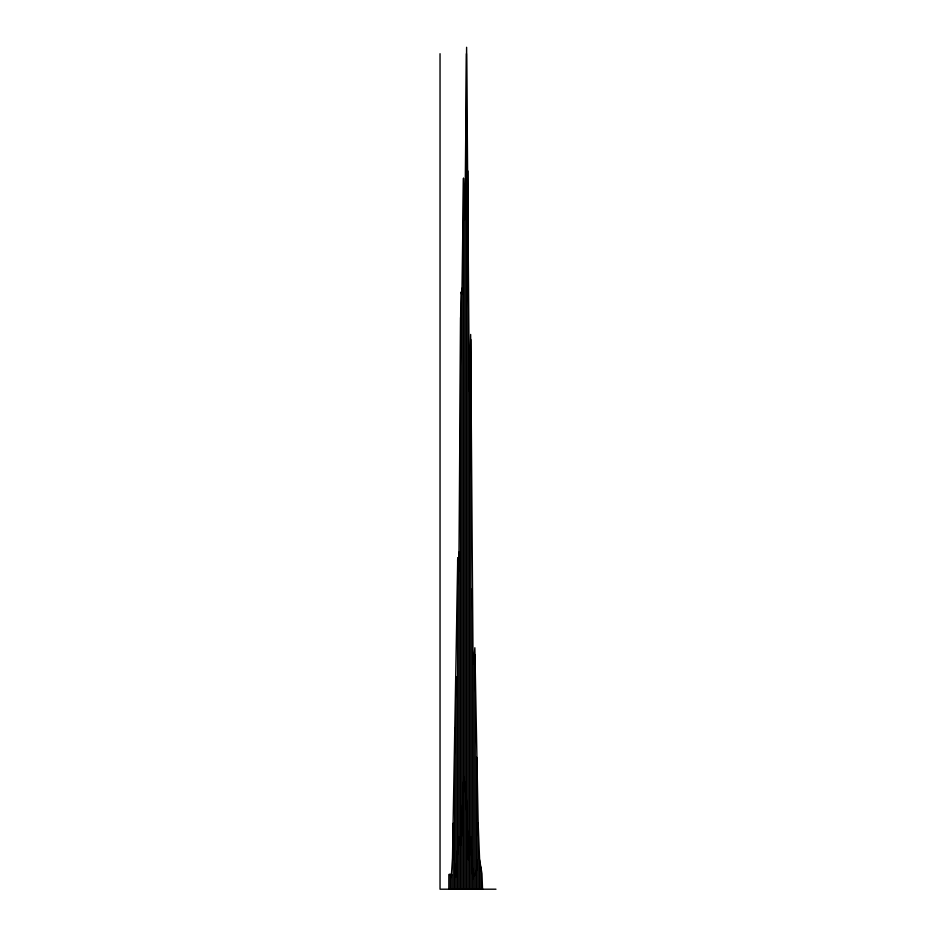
<?xml version="1.0" encoding="UTF-8"?>
<svg xmlns="http://www.w3.org/2000/svg" width="936" height="936" viewBox="0 0 936 936"><rect width="100%" height="100%" fill="white"/><g stroke="black" fill="none" stroke-linecap="round" stroke-linejoin="round"><path stroke-width="1.4" d="M469.357 889.2L469.357 390.839L466.608 47.291L464.958 214.941L464.771 219.492L463.495 178.296L462.021 288.229L461.659 294.512L461.109 291.927L460.746 302.913L458.909 564.923L458.546 571.299L457.809 557.704L452.497 858.055L451.222 877.406L450.122 874.13L448.835 874.54L448.835 889.2M469.357 390.839L470.644 334.456L473.019 656.136L473.382 663.952L474.856 647.735L478.156 823.235L479.618 859.88L481.97 873.697L482.543 889.2M495.963 889.2L440.037 889.2L440.037 53.703M454.697 874.54L455.61 876.845L458.734 836.913L460.559 845.231L461.109 841.92L463.858 777.126L466.245 797.179L468.257 858.593L468.62 859.903L470.644 836.644L472.902 878.53L473.862 874.201L474.856 875.09L476.623 870.176L477.337 863.811L476.681 859.88M481.081 867.216L481.081 889.2M479.618 859.88L479.618 889.2M478.156 823.235L478.156 889.2M476.681 757.282L476.681 889.2M475.219 654.673L475.219 889.2M473.756 662.009L473.756 889.2M472.282 588.721L472.282 889.2M470.82 339.534L470.82 889.2M467.895 170.972L467.895 889.2M466.42 53.703L466.42 889.2M464.958 214.941L464.958 889.2M463.495 178.296L463.495 889.2M462.021 288.229L462.021 889.2M460.559 317.55L460.559 889.2M459.096 552.064L459.096 889.2M457.634 559.4L457.634 889.2M456.16 676.658L456.16 889.2M454.697 727.962L454.697 889.2M453.235 823.235L453.235 889.2M451.772 874.54L451.772 889.2M450.298 874.54L450.298 889.2"/></g></svg>
